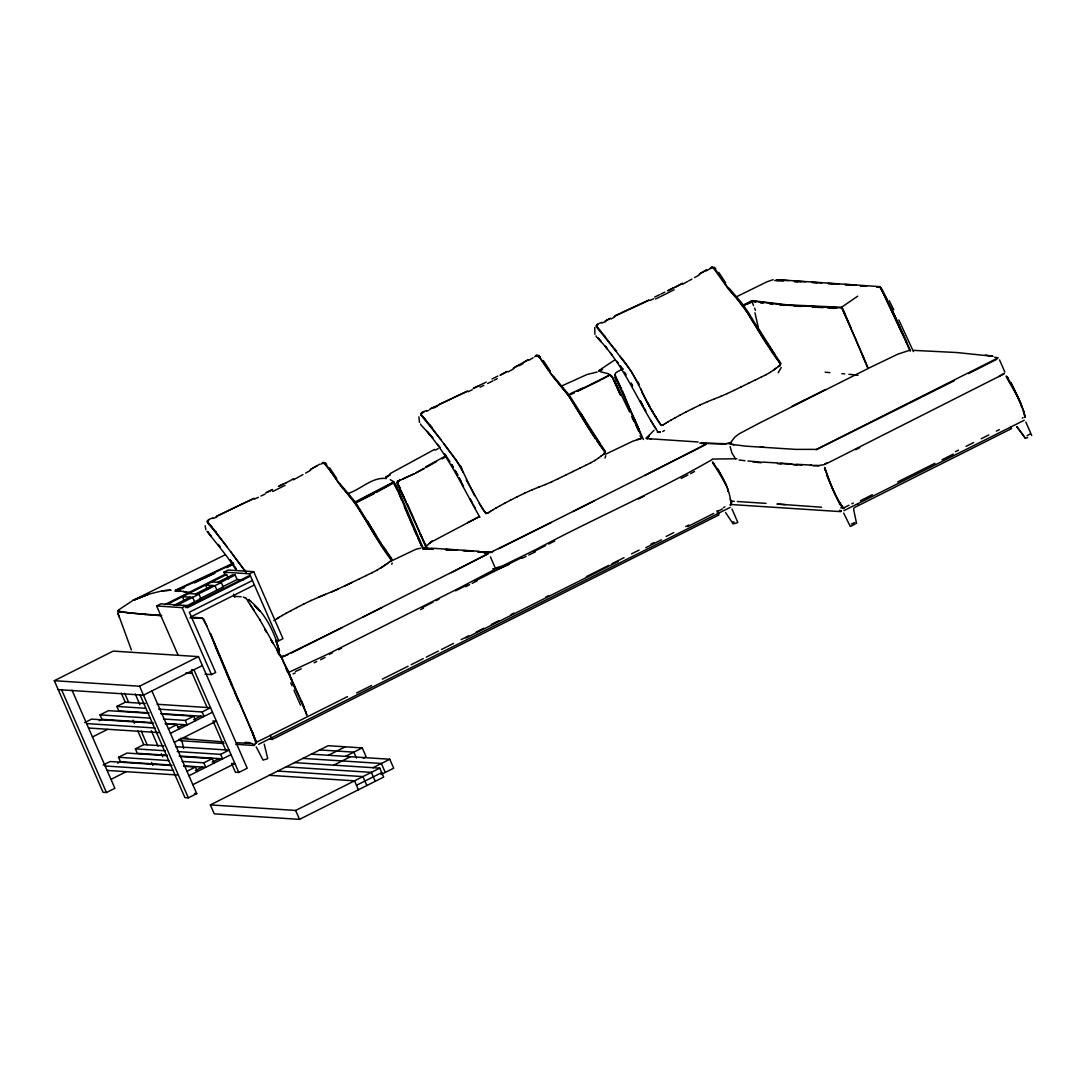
<?xml version="1.0" encoding="UTF-8"?>
<svg xmlns="http://www.w3.org/2000/svg" width="1086" height="1086" viewBox="0 0 1086 1086"><rect width="100%" height="100%" fill="white"/><g stroke="black" fill="none" stroke-linecap="round" stroke-linejoin="round"><path stroke-width="1.5" d="M270.482 735.412L257.45 741.711M824.586 467.523L824.871 470.184M418.911 416.834L419.454 422.413M731.462 503.442L731.665 501.406M1025.103 416.264L1024.6 417.418M783.766 280.595L776.626 280.704L777.345 279.984L788.409 280.636M264.224 744.1L267.74 758.707M783.332 280.731L776.49 280.351M207.032 521.294L208.688 519.515L212.897 517.873M420.635 413.942L422.291 412.151L426.499 410.522M596.065 325.773L597.721 323.981L601.943 322.352M391.802 564.326L392.168 563.037M605.771 455.686L604.997 458.061M781.201 367.516L778.228 372.783M594.734 327.565L594.884 334.244M397.761 480.854L397.87 484.247L405.77 501.148M264.02 759.738L266.789 759.073M397.666 482.374L398.128 481.207L414.784 473.577M731.014 443.957L734.027 444.853M390.933 561.543L391.91 558.937L385.924 550.385M256.106 743.191L250.051 726.751M841.433 308.207L842.234 307.867L843.007 309.143M256.174 743L252.739 732.629M390.974 560.715L391.422 559.195L375.159 535.846L355.258 503.13L339.511 484.234L326.275 464.822L323.18 462.989M604.576 453.364L604.78 451.966L597.001 441.16M780.006 365.195L780.223 363.796L774.223 355.475M730.606 442.64L734.747 437.21L738.874 433.952L759.901 422.834L870.945 367.082L897.823 354.158L908.846 350.547M853.759 508.533L854.193 507.841M737.014 522.895L734.177 523.615M145.524 614.472L117.899 611.635L121.021 612.097M648.179 436.124L654.084 430.26M175.389 590.255L233.463 563.091M207.888 520.656L207.521 522.162L216.236 532.113M421.477 413.304L421.124 414.811L431.821 427.205M596.92 325.135L596.553 326.642L605.269 336.592M733.077 521.796L734.136 522.095M604.535 454.192L605.513 451.586L589.236 427.965M779.965 366.023L780.943 363.416L764.68 339.796L748.566 312.687L740.869 301.881L728.977 288.157M426.662 545.878L432.296 541.045L429.106 543.353M1004.021 373.883L829.392 462.202L823.785 464.754L820.039 465.242M118.007 611.513L119.202 610.929M1004.224 373.34L998.808 376.598M598.943 370.516L615.138 359.683M118.686 609.884L132.994 600.368L148.497 594.246L133.103 600.327L148.538 594.246L162.235 590.838L171.059 590.119L162.194 590.838M390.213 561.367L391.218 560.593M603.816 454.016L605.024 451.844L588.761 428.495L568.86 395.779L553.113 376.883L539.878 357.47L537.814 355.502L535.832 356.018M779.246 365.846L780.454 363.661L764.191 340.325L744.29 307.609L728.557 288.713L715.307 269.301L712.212 267.468M175.131 591.313L180.181 590.933M841.854 307.053L857.668 296.179M843.388 508.547L839.614 504.08L826.677 475.206M430.097 542.633L479.455 516.542M387.593 563.376L376.991 570.218M389.114 562.195L390.458 561.231M598.223 458.211L601.196 456.025M602.716 454.844L604.06 453.88M773.653 370.041L778.39 366.552M778.146 366.674L779.49 365.71M776.626 367.855L770.137 372.417M389.358 562.073L381.105 567.937M600.952 456.147L602.961 454.722M730.905 443.142L729.819 444.133L745.946 446.17L795.305 449.373L816.55 449.373L998.102 357.851L994.667 357.199M594.707 460.586L598.467 458.075M1023.093 417.648L1022.279 418.137M1024.234 420.255L843.958 510.637M727.742 491.415C731.068 489.324 704.909 452.034 714.602 464.469M356.887 502.126L393.865 482.455L355.203 502.546M710.366 268.446L706.524 270.835M730.824 504.719L731.801 501.338M275.07 619.875L279.238 617.255M488.673 512.524L490.546 511.343M664.103 424.355L665.976 423.173M208.892 520.004L207.277 522.285L227.205 546.882M597.938 324.483L596.323 326.764L616.237 351.362M321.089 464.089L323.424 462.867M534.692 356.737L536.077 355.896M710.122 268.568L711.52 267.726M276.699 618.816L282.292 615.436M490.302 511.465L492.84 509.904M665.732 423.296L668.27 421.735M389.996 473.672L434.454 449.468M730.552 504.8L731.068 504.488C730.063 489.718 722.258 474.378 712.715 463.003M425.345 547.045L424.097 548.05L433.355 549.014M426.106 547.371L424.87 548.349L430.898 548.973M662.759 431.522L664.428 430.518M273.903 620.581L275.315 619.753M487.505 513.23L488.904 512.402M664.347 424.232L662.053 425.4L660.424 424.463L649.849 407.413L641.69 391.802M648.206 437.373L647.093 438.391L651.016 439.192M646.659 437.672L649.211 436.246M533.104 357.783L528.841 360.28M492.596 510.026L495.895 508.085M668.026 421.857L671.324 419.915M996.812 359.262L968.427 373.625M388.734 475.641L385.829 477.351L388.774 475.736M386.005 477.107L390.268 474.609M601.82 379.476L609.314 375.294M385.897 477.053L390.118 474.609M317.098 465.758L310.229 469.695M706.144 270.238L699.262 274.174M310.732 469.261L319.854 464.17M528.19 359.683L513.773 367.855M699.764 273.726L706.647 269.83M523.832 362.344L527.687 360.145M730.199 507.379L258.59 744.331M305.6 473.102L310.623 470.279M519.203 365.751L523.031 363.606M694.633 277.582L699.411 274.88M376.598 492.325L393.526 482.836L398.399 492.243M282.048 615.558L286.215 613.251M495.65 508.207L499.818 505.9M671.094 420.038L675.248 417.73M302.94 474.596L293.437 479.795M513.257 368.276L519.054 365.059M688.836 280.812L691.972 279.075M590.594 462.867L594.952 460.464M766.024 374.697L770.381 372.294M425.902 467.604L436.558 461.55M743.258 305.994L751.363 301.718M743.245 305.465L752.028 300.958L786.576 305.234L841.596 307.881M660.193 431.78L658.32 432.432C637.306 401.033 623.703 363.919 596.2 336.633L596.105 335.846M622.997 368.738L616.088 372.525L614.88 374.399L615.572 377.643M741.942 305.831L752.069 300.659L786.943 304.813L841.691 307.284L861.13 351.783M430.966 408.58L467.604 390.933M610.4 318.239L605.839 320.669M598.997 371.018L602.377 369.172M508.126 371.86L513.651 368.86M682.47 284.274L687.764 281.41M425.549 466.871L445.952 455.862M442.192 458.645L446.197 456.487M285.971 613.373L291.089 610.617M499.574 506.022L504.691 503.266M675.003 417.852L680.121 415.096M441.975 458.618L446.007 456.459M415.653 472.939L424.11 468.405M416.182 472.831L424.517 468.351M648.994 436.341L645.953 438.174L647.242 438.975M600.49 380.195L577.195 391.408M599.105 371.154L602.54 369.321M216.806 516.189L254.002 498.284M290.844 610.739L297.007 607.481M504.447 503.388L510.61 500.13M679.877 415.219L686.04 411.961M285.822 483.012L293.573 478.777M499.954 375.186L507.176 371.426M500.877 374.901L506.66 371.874M682.619 283.256L668.189 290.681M674.868 287.491L682.089 283.704M746.571 304.365L753.385 301.569M399.92 479.985L396.852 482.564L404.264 497.646M472.179 583.358L477.256 580.725M690.56 473.591L694.497 471.541M660.356 432.119L657.22 432.052M465.69 586.712L469.614 584.689M681.18 478.437L687.927 474.949M433.979 407.956L437.644 406.069M610.875 319.026L614.54 317.153M451.247 572.77L488.306 553.426L484.302 552.733M699.764 447.717L705.71 444.527L704.366 444.052M296.763 607.603L303.781 604.033M510.366 500.252L517.384 496.682M467.591 522.624L479.333 516.651M685.809 412.083L692.814 408.512M804.984 399.811L792.006 406.422L825.319 389.575M279.156 486.202L286.351 482.537M118.998 610.631L117.709 611.323L119.501 611.988M119.256 610.902L118.401 611.337M698.637 448.287L498.786 548.729M713.665 513.434L687.71 526.588M860.411 500.741L872.316 494.687M119.161 610.115L117.899 610.753M364.299 498.678L373.937 493.804M1011.188 428.128L1011.147 426.893M435.16 450.147L438.16 448.64M399.947 480.188L397.354 481.492L397.571 484.845M422.373 607.536L432.947 602.214M435.961 600.694L438.975 599.173M420.594 609.599L423.526 608.133M511.017 614.595L514.031 613.088M545.661 597.137L548.674 595.63M586.345 576.652L608.934 565.263M611.947 563.743L624.002 557.675M631.536 553.887L639.07 550.086M651.125 544.018L654.139 542.498M666.193 536.43L673.727 532.629M685.782 526.561L688.795 525.04M718.538 510.909L722.502 508.9M1024.953 417.458C1022.578 404.196 1014.419 388.964 1007.089 377.046M177.9 654.682L156.615 605.974L160.823 603.87L186.412 605.526L187.389 607.753L250.486 576.042L248.789 575.933L185.679 607.644M228.562 578.96L226.607 574.494L224.911 574.385L223.933 572.146L228.141 570.041L253.717 571.698L282.971 638.663L278.776 640.767L275.572 640.564M164.8 604.59L224.911 574.385M167.882 604.02L226.607 574.494M217.852 582.286L232.58 574.874L235.146 575.051L237.087 579.517L243.155 579.897M195.575 593.961L212.394 585.503M174.099 605.241L190.118 597.191M220.417 582.449L235.146 575.051M198.127 594.137L221.272 582.503L223.214 586.969L200.082 598.59L200.937 598.644L198.982 594.191L188.747 593.526M176.651 605.404L198.982 594.191M237.087 579.517L222.372 586.915L223.214 586.969M156.615 605.974L182.204 607.644L186.412 605.526M223.933 572.146L249.508 573.815L253.717 571.698M185.882 606.219L200.937 598.644M252.441 580.508L189.331 612.219L215.666 672.492L211.458 674.596L205.064 674.189M72.015 690.18L114.885 788.3L106.469 792.522L103.061 792.305L54.3 680.705L113.202 651.098L198.48 656.623L247.228 768.236L238.825 772.458L235.404 772.241L231.508 763.309M191.285 616.685L254.395 584.974M54.3 680.705L139.578 686.23L198.48 656.623M84.599 722.638L91.604 719.122L153.479 723.127M152.121 722.611L101.975 719.353L100.021 714.887L108.437 710.665L148.565 713.258M148.918 712.85L118.795 710.896L116.854 706.429L125.27 702.208L145.361 703.511M202.376 665.555L143.474 695.162L58.196 689.624M99.165 720.765L101.975 719.353M92.459 736.96L107.487 729.412M363.077 617.052L381.96 607.563M342.171 627.586L283.432 656.378M551.335 522.461L491.659 551.878L481.492 551.96M572.96 511.574L594.286 500.85M644.908 475.437L706.158 443.943L702.167 443.251M168.466 728.869L176.882 724.647L178.837 729.113M163.565 719.013L185.299 720.412L193.715 716.19L195.656 720.656M158.651 709.144L202.118 711.954L210.535 707.733L157.049 704.257M103.129 765.046L110.134 761.53L171.995 765.535M170.651 765.019L120.505 761.761L118.55 757.295L126.967 753.073L167.095 755.666M167.448 755.259L137.325 753.304L135.383 748.838L143.786 744.616L163.891 745.919M178.226 727.484L183.833 724.661M193.647 719.719L200.666 716.203M170.421 733.335L212.489 712.199M638.446 498.976L644.283 496.044M338.574 649.686L341.574 648.193M455.536 590.838L467.564 584.811M475.071 581.037L521.647 557.634M533.66 551.607L545.688 545.566M548.688 544.059L554.702 541.032M117.695 763.173L120.505 761.761M174.317 742.267L216.386 721.118L214.118 720.982M110.989 779.368L126.003 771.82M907.896 404.033L816.075 449.78M909.349 403.3L920.928 397.49M922.421 396.729L935.942 389.942M937.449 389.182L954.336 380.697M186.996 771.291L195.412 767.055L197.367 771.522M182.081 761.422L203.829 762.82L212.245 758.598L214.186 763.064M177.181 751.553L220.648 754.363L229.065 750.141L175.579 746.679M195.358 770.598L202.363 767.069M212.177 762.141L219.196 758.612M188.95 775.743L231.019 754.607M723.52 507.569L724.932 506.863M347.547 696.588L270.346 735.317L271.744 738.86L271.446 737.951M382.367 679.13L408.105 666.22M411.132 664.7L423.241 658.632M426.269 657.111L438.377 651.043M441.405 649.523L453.527 643.441M461.088 639.654L468.663 635.853M476.225 632.066L483.799 628.265M491.374 624.464L498.936 620.676M356.642 692.977L371.548 685.497M465.948 637.998L618.26 561.503M645.763 547.683L661.442 539.81M255.237 744.521L252.834 744.154M271.934 739.58L719 514.9M855.673 449.699L859.773 447.649M192.846 784.676L234.915 763.539L232.648 763.39M140.067 694.931L184.919 797.613L188.34 797.83L196.742 793.608L151.891 690.927M294.496 762.616L379.774 768.141L383.67 777.074L299.532 819.36L214.254 813.835L210.358 804.902L328.148 745.702L362.262 747.915L366.158 756.847L363.362 758.259M328.379 755.272L345.212 746.815M345.429 756.372L362.262 747.915M844.772 507.352L849.008 505.221M851.858 503.782L853.311 503.049M955.463 451.681L958.49 450.161M966.065 446.36L973.626 442.559M981.201 438.758L988.762 434.957M996.337 431.142L999.364 429.622M897.688 481.94L934.91 463.301M333.728 765.168L350.547 756.711M854.913 507.325L1011.568 428.576M854.709 522.475L851.383 524.117M1027.071 435.853L1029.908 433.993M372.946 767.707L389.779 759.25L393.675 768.182L381.064 774.522M210.358 804.902L295.636 810.441L379.774 768.141M356.48 785.3L381.729 772.608M736.43 296.804L766.852 281.844L773.178 279.686M348.226 493.424C360.946 489.352 372.226 476.781 386.331 478.505M761.096 377.168L766.268 374.575M585.666 465.337L590.838 462.745M372.064 572.689L377.236 570.096M329.547 654.206L332.574 652.7M942.064 459.731L953.277 454.111M225.345 554.729L133.361 600.219M291.32 652.998L302.967 647.229M304.447 646.496L487.885 553.996L486.514 553.534M843.795 508.506C834.876 497.13 829.052 480.962 824.776 467.754C829.5 481.451 834.903 497.429 843.795 508.384M528.787 555.041L535.412 551.783M320.56 659.704L325.04 657.492M605.146 321.076L609.165 319.108M429.717 409.246L433.721 407.277M216.114 516.597L237.983 505.967M741.005 386.969L748.58 383.263M755.123 380.086L761.34 377.046M565.575 475.139L573.15 471.433M579.68 468.256L585.911 465.215M359.547 578.784L344.71 586.019M366.077 575.607L372.308 572.566M355.081 501.99L393.756 481.858L396.838 486.596L423.431 548.579M748.335 383.385L755.354 379.964M572.906 471.555L579.924 468.134M359.303 578.906L366.321 575.485M522.176 558.272L526.14 556.331M314.166 662.813L316.718 661.564M486.216 382.109L473.713 388.096M266.382 492.487L272.613 489.46M265.812 492.963L272.057 489.935M356.71 502.37L362.778 499.411M233.368 563.539L203.951 577.779M226.119 567.598L233.341 564.096M226.621 567.476L232.404 564.666M733.742 390.498L741.249 386.847M558.313 478.668L565.82 475.016M352.217 582.367L331.759 591.938M288.021 654.614L282.903 656.745M692.569 408.635L700.226 404.929M517.14 496.804L524.782 493.098M391.679 560.797L416.019 549.217L420.825 548.145M303.537 604.155L311.18 600.449M614.065 316.596L620.106 313.678M438.622 404.766L451.586 398.616M607.441 375.905L609.979 374.684L612.572 376.923M605.866 454.084L632.88 441.174L640.564 438.853L637.238 439.396M615.273 315.592L649.143 299.926M214.444 573.245L175.511 590.512L176.787 590.594M204.385 578.2L214.933 573.136M649.985 300.51L653.745 298.718M473.143 388.598L479.415 385.611M260.952 496.044L264.957 494.116M194.53 582.897L203.91 578.295M717.955 514.805L717.018 510.99M271.69 739.091L270.034 739.091M774.793 280.731L776.069 280.134M561.788 385.937L587.037 374.494L597.205 372.009M727.145 393.621L733.987 390.376M551.702 481.79L558.543 478.546M648.573 300.428L628.522 309.754M467.985 391.774L472.22 389.779M254.382 499.126L258.373 497.266M414.255 473.686L402.797 478.953M493.193 551.471L490.926 552.448M621.491 313.026L627.029 310.447M508.872 564.516L499.003 568.684L493.017 568.67M301.284 668.84L295.473 671.515M453.093 397.924L466.478 391.72M239.49 505.275L252.875 499.071M184.661 587.485L178.891 589.888M570.082 393.824L582.517 388.109M824.98 463.871L826.894 463.003M570.204 394.408L574.413 392.508M577.209 391.245L609.884 374.901L612.423 377.1L620.255 394.965M570.259 394.517L574.413 392.643M699.981 405.051L707.665 401.589M524.538 493.22L532.221 489.759M310.949 600.572L325.488 594.368M424.246 411.865L421.246 413.427L420.879 414.933L440.807 439.531M720.792 396.417L727.376 393.499M545.362 484.587L551.946 481.668M338.343 589.019L318.388 597.232M293.098 673.904L295.148 673.008M1027.709 437.631L1026.351 438.038M731.272 442.776L728.326 443.672M730.769 442.64L724.294 443.984L701.176 443.346M729.588 443.074L730.892 442.518M730.036 505.004L731.054 503.85L730.335 498.786M711.276 267.848L712.457 267.346M707.42 401.711L714.534 398.847M531.977 489.881L539.09 487.017M663.179 424.938L661.523 425.128M487.75 513.108L485.836 513.42L483.121 509.782L466.247 479.971M714.289 398.969L721.036 396.295M538.846 487.139L545.593 484.465M177.357 590.417L176.041 591.3M711.357 267.156L712.43 266.762M535.927 355.326L536.986 354.932M322.325 462.677L323.397 462.283M602.051 322.976L605.662 321.605M426.622 411.146L428.861 410.318M213.019 518.497L216.63 517.126M736.837 458.767L712.267 459.066M843.673 507.814L842.817 508.017M1025.116 417.187L1023.922 411.458L1011.093 382.53M752.123 301.406L752.897 301.256M841.053 510.936L839.6 510.895M841.324 510.936L839.478 510.325M855.306 523.914L851.248 526.113M490.696 552.122L477.243 551.647M283.487 656.27L280.785 656.446M833.899 308.302L836.668 308.207M288.876 672.288L327.66 654.22L457.803 588.802L494.646 569.471L493.302 569.078M281.749 656.487L282.618 656.446M490.112 552.611L487.234 552.435M727.091 443.753L702.33 443.047M536.783 355.638L539.633 357.593L548.539 370.435M425.522 548.797L422.861 548.905L428.848 548.959M819.183 465.473L810.4 465.324M819.238 465.813L813.034 465.745M202.349 618.273L189.928 617.839M912.593 350.316L956.97 352.543L993.011 356.317L985.423 355.041M495.175 568.114L502.207 566.023L536.104 549.448C592.522 519.135 657.736 491.062 711.995 459.649M255.169 743.136L256.391 742.892L252.644 733.036L238.689 700.959M197.733 617.581L191.068 617.228M811.432 465.093L796.622 464.306M233.761 596.295L241.106 596.757M777.454 279.672L879.972 286.65L891.538 308.94L910.475 350.737M252.033 743.476L236.585 742.729M446.332 549.462L457.423 550.113M445.219 549.611L451.6 549.896M446.129 549.611L454.762 550.113M829.84 308.112L834.075 308.37M812.437 307.066L823.052 307.623M650.161 438.798L698.122 441.975M760.39 446.74L763.634 446.903M431.305 548.172L478.994 551.281M175.511 590.295L188.978 592.345M758.082 461.835L747.887 461.021M762.331 462.066L777.182 462.935M752.774 461.821L761.272 462.283M433.572 548.878L424.341 547.968M245.287 742.878L249.712 743.123M812.64 307.026L815.708 307.202M794.572 281.111L805.636 281.803M845.044 284.423L856.243 285.116M828.401 283.704L833.424 284.016M845.125 284.722L850.134 285.034M794.151 306.048L800.803 306.456M828.17 283.351L838.745 284.03M794.762 281.437L801.006 281.831M860.003 285.645L866.533 286.052M777.467 463.641L781.404 463.898M840.795 507.895L841.962 507.963M766.051 503.388L737.313 501.515M821.573 507.216L776.965 504.053L785.124 504.623M730.511 504.488L840.89 511.642M211.892 581.892L221.272 582.503M191.693 669.641L193.96 669.79L238.825 772.458M185.869 672.94L192.276 673.361M116.854 706.429L145.28 708.276M160.606 713.611L204.073 716.421L202.118 711.954M161.936 714.126L193.715 716.19M100.021 714.887L150.18 718.145M165.479 723.466L187.24 724.878L185.299 720.412M165.181 723.887L176.882 724.647M86.608 723.575L155.04 728M88.55 728.027L158.665 732.575M180.29 740.706L223.974 743.53M235.73 744.304L254.219 745.498M319.746 749.937L353.846 752.15L356.452 758.096M311.329 754.159L389.779 759.25M302.913 758.395L381.362 763.472L385.258 772.404M135.383 748.838L165.479 750.793M179.136 756.019L222.603 758.829L220.648 754.363M180.466 756.535L212.245 758.598M286.08 766.852L371.358 772.377L375.254 781.309M118.55 757.295L168.71 760.553M277.663 771.074L362.941 776.599L366.851 785.531M184.009 765.874L205.77 767.286L203.829 762.82M183.71 766.295L195.412 767.055M269.26 775.309L354.525 780.834L358.434 789.766M105.138 765.983L173.57 770.408M107.08 770.436L177.194 774.983M194.475 793.459L196.742 793.608M794.314 281.6L797.64 281.817M860.519 285.944L863.329 286.12M757.309 462.432L761.381 462.704M731.326 501.121L734.312 501.325M223.648 741.901L180.357 738.453M780.522 463.152L791.857 463.953M777.807 463.247L802.147 465.025M463.722 550.534L473.17 551.186M462.636 550.643L470.51 551.186M821.749 282.903L811.948 282.224M812.084 282.564L816.984 282.903M699.778 443.074L701.895 443.319M484.044 552.801L488.048 553.48M793.119 464.686L797.029 464.971M144.995 614.527L156.751 615.273M477.908 551.702L484.573 552.217M139.646 613.889L145.32 614.296M156.235 615.341L161.203 615.694M191.163 617.676L202.363 618.07L207.019 626.215M153.764 614.893L160.755 615.45M245.341 742.308L249.821 742.648M779.911 305.03L784.472 305.397M161.678 615.423L127.7 612.911M825.17 372.226L829.975 372.607M827.478 307.949L830.03 308.18M841.84 373.638L844.677 373.883M858.035 375.199L848.926 374.276M128.202 612.721L118.455 611.581M123.763 611.92L117.709 611.065M184.987 737.978L188.041 738.263M128.677 612.843L131.325 613.101M877.054 286.663L881.262 287.966L886.868 299.098M876.673 286.962L878.913 287.179M769.906 304.053L772.689 304.351M744.996 460.735L739.064 460.002M704.556 443.495L705.886 443.998M760.485 302.94L763.132 303.265M600.191 371.656L608.852 373.896M243.291 597.069L245.911 598.264M179.557 740.095L178.878 739.362M486.867 513.447L485.238 512.511M182.937 591.476L186.412 592.141M841.664 307.718L855.822 339.375M754.268 301.935L755.666 302.356M609.45 374.684L612.07 376.815L620.052 393.689M390.268 479.7L393.689 481.695M713.013 267.455L728.312 288.835L735.236 296.682M323.967 462.989L332.411 473.727M248.368 599.553C264.631 612.015 274.649 631.468 279.224 651.152L275.844 640.36L279.496 650.69M249.088 600.056L251.097 601.481M880.122 286.976L886.692 298.908M393.702 482.605L398.562 492.012M1008.215 378.104C998.916 367.122 1023.84 404.073 1021.492 407.101M661.51 425.454C644.731 403.965 638.337 376.272 619.644 356.018M486.08 513.624L479.252 503.551M345.199 491.103C363.674 511.873 374.344 538.33 391.313 560.091M714.208 267.129L715.674 268.744M538.778 355.298L540.231 356.914M325.176 462.65L326.628 464.265M426.798 431.02L432.947 438.296L427.884 432.174M601.128 331.705L596.635 326.452M425.698 419.875L421.205 414.621M212.096 527.226L207.602 521.972M553.548 376.326L569.308 395.236L599.744 442.993M339.945 483.677L355.706 502.587L380.752 542.878M343.176 488.904L333.253 475.071M737.231 298.962L747.874 313.338L773.327 354.24M605.35 346.448L607.345 348.932L605.391 346.393M218.313 544.453L220.322 546.937M604.929 336.524L631.577 371.874L638.853 384.566M429.499 424.694L456.134 460.043L463.423 472.736M215.897 532.059L245.857 572.118M1017.08 426.974L1025.415 438.405M610.264 352.583L612.097 354.932M207.521 531.746L211.064 535.955L207.616 531.692M437.577 444.283L439.993 447.418M1017.338 427.3L1016.917 426.744L1025.428 438.282M245.816 598.074L247.676 600.558M735.466 458.754L731.896 452.93L730.131 446.55M614.717 348.81L616.481 351.226M616.997 361.312L618.558 363.443M595.196 438.676L568.616 395.901L549.394 371.779M775.173 354.823L756.426 325.284M380.534 542.919L386.141 550.344M444.201 444.188L460.138 465.813L474.555 495.664M230.612 551.539L245.707 571.969M718.742 272.396L725.706 282.889M543.312 360.566L550.276 371.059M329.71 467.917L336.674 478.41M244.445 569.634L246.101 571.996M620.201 365.792L622.753 369.471L620.174 365.738M230.327 560.091L233.721 564.991M444.744 453.907L449.957 461.726M230.3 560.023L233.68 564.937M725.557 512.538L733.186 523.9M249.807 603.789L254.287 610.644M624.477 372.131L626.269 374.914M234.562 566.295L236.354 569.078M235.947 569.621L226.811 556.344L207.073 531.366M247.784 600.992L260.029 620.065M654.926 415.246L656.473 417.743M479.903 517.343C461.74 485.523 446.672 451.437 420.771 424.802L420.676 424.015M651.804 410.006L653.365 412.626M652.849 423.866L655.754 428.508M451.667 464.482L453.405 467.401M375.865 535.276L367.394 520.805M259.853 619.848L282.727 659.894L290.315 675.981M451.695 464.55L453.432 467.455M880.855 288.211L901.57 331.977M266.409 631.998L264.862 629.337L266.382 631.971M717.71 468.636L726.14 485.184M273.346 643.917L271.066 639.993L272.45 642.654M580.983 413.454L585.028 420.472M650.473 419.739L652.143 422.685M472.519 503.497L475.139 507.868M999.527 359.887L1004.862 372.077M631.115 383.209L632.514 385.734M455.672 471.378L457.776 475.166M647.337 402.132L650.242 407.372M631.115 383.263L632.514 385.788M454.993 470.17L457.776 475.22M277.161 650.473L280.147 655.917M470.279 499.126L471.84 502.003M277.541 650.392L282.713 659.949M277.514 651.953L278.993 654.682M203.679 619.088L210.195 633.817M843.659 513.094L850.257 526.371M470.184 499.166L471.745 502.058M256.228 746.91L263.084 760.159M459.215 477.894L461.36 481.994M490.397 556.833L494.795 566.878M643.401 406.639L640.428 400.924L643.333 406.693M459.188 477.949L463.491 486.311M889.135 300.578L893.792 309.741M398.331 484.519L400.313 488.415M631.685 416.25L635.486 423.798M881.805 289.84L906.186 342.321M632.31 417.961L633.817 420.988M629.581 411.988L614.757 381.281L620.676 394.815M406.259 502.343L399.77 489.094L424.83 543.855M898.828 319.963L913.435 351.592M636.247 425.305L640.428 433.884M286.758 668.447L304.243 707.42M615.776 377.792L621.572 389.426L614.988 374.656M640.021 435.717L641.432 438.676M286.894 668.324L295.351 689.311M286.405 668.569L305.777 712.24M285.971 668.704L287.831 672.601M636.07 425.522L638.799 431.251M283.052 661.442L285.74 667.143M637.849 381.729L639.097 384.444M460.532 465.826L461.781 468.541M425.196 543.597L426.567 546.57M891.457 308.872L896.629 320.099M891.742 309.13L906.647 342.104M426.079 546.502L420.16 533.335M425.97 546.842L420.038 533.715M423.011 548.81L417.825 537.258M617.255 381.58L639.491 431.02M407.277 503.578L419.563 531.964M417.648 537.489L421.544 546.177M293.98 690.234L300.537 705.181M301.786 701.665L306.849 714.887M906.131 342.131L910.014 350.941M624.844 396.784L622.224 390.892L624.857 396.838M629.717 408.187L638.975 429.364M643.414 439.504L634.658 419.644M235.309 693.343L238.54 701.122M238.608 701.339L231.413 684.832M417.214 535.887L402.621 501.881M413.454 527.959L417.051 536.131M290.736 682.863L292.025 685.782M1031.7 435.472L1025.836 422.047M717.466 510.637L718.756 513.692M249.508 573.815L278.776 640.767M233.544 594.164L234.902 597.259M216.915 590.132L214.96 585.666L205.58 585.069L207.535 589.535M295.636 810.441L299.532 819.36M194.625 601.82L192.67 597.354L182.434 596.689L184.389 601.155M182.204 607.644L211.458 674.596M191.217 671.08L207.127 707.515M212.978 720.9L225.657 749.924M139.578 686.23L188.34 797.83M135.234 693.968L139.931 704.692M151.307 730.742L157.999 746.068M161.352 753.725L162.696 756.793M124.7 693.316L128.677 702.425M141.194 731.095L147.207 744.833M121.279 693.099L125.27 702.208M133.116 720.181L134.447 723.235M137.786 730.864L143.786 744.616M151.592 762.467L152.895 765.44M61.617 689.854L106.469 792.522M731.978 509.035L737.842 522.447M412.856 526.601L404.345 506.646M855.619 339.321L865.583 362.67M861.714 353.154L867.619 367.122M625.495 398.263L629.12 406.775M614.812 377.399L616.346 381.01M231.78 684.859L210.426 633.6L256.649 742.661M227.218 674.963L231.481 685.049M850.718 327.402L843.605 310.555M861.035 351.688L868.04 368.521M222.711 664.184L227.3 675.193M754.607 308.207L755.476 310.311M399.146 493.411L402.051 500.47M222.793 664.415L213.956 642.736M398.983 493.655L401.888 500.7M210.222 633.64L218.259 653.419M640.889 388.856L642.097 391.802M131.352 649.944L117.926 613.115L118.985 616.943M1023.392 411.594L1024.424 414.173M752.693 303.361L753.535 305.573M205.851 529.764L205.173 525.678M858.171 503.782L858.347 504.243M305.709 711.751L306.795 715.307M758.381 327.755L754.946 312.822M181.796 740.34L183.683 748.458M856.569 523.479L853.61 509.32M673.211 287.899A798.807 714.126 13 0 1 667.442 290.804M664.822 292.107A798.807 714.126 13 0 1 660.899 294.048M659.65 294.659A798.807 714.126 13 0 1 654.654 297.062M674.121 289.758A797.979 715.525 13.7 0 1 655.537 298.989M282.74 484.152A798.807 714.126 13 0 1 278.41 486.338M285.075 485.279A797.979 715.525 13.7 0 1 272.749 491.483M497.782 376.068A798.807 714.126 13 0 1 492.012 378.973M497.239 378.661A797.979 715.525 13.7 0 1 494.347 380.127M492.908 380.86A797.979 715.525 13.7 0 1 487.668 383.48M483.854 385.354A797.979 715.525 13.7 0 1 480.107 387.159M260.165 611.269L254.368 605.431L260.138 611.269M601.182 341.656L597.924 337.99L601.264 341.601M645.708 410.956L644.147 408.065L645.627 410.997"/></g></svg>
